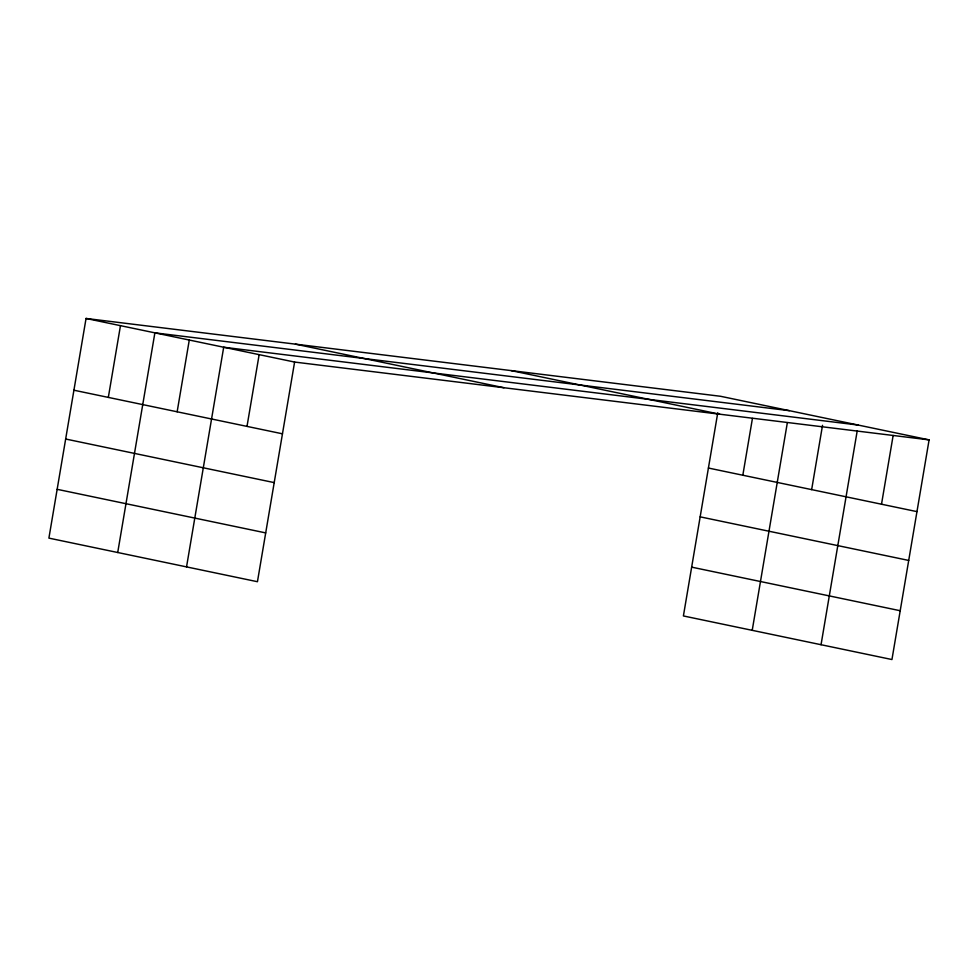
<?xml version="1.0" encoding="UTF-8"?>
<svg xmlns="http://www.w3.org/2000/svg" width="978" height="978" viewBox="0 0 978 978"><rect width="100%" height="100%" fill="white"/><g stroke="black" fill="none" stroke-linecap="round" stroke-linejoin="round"><path stroke-width="1.47" d="M929.1 439.88L720.554 396.286L86.052 318.461L48.9 538.12L257.446 581.714L294.598 362.056L929.1 439.88L891.948 659.539L683.402 615.944L717.766 412.728M108.326 397.398L120.465 325.662M117.715 552.509L154.879 332.85L789.368 410.674M177.152 411.787L189.28 340.038M186.541 566.885L223.693 347.239L858.195 425.051M247.006 426.384L259.146 354.647M742.828 475.222L752.437 418.425M752.216 630.333L787.351 422.63M811.654 489.611L822.522 425.332M821.043 644.71L857.18 431.041M881.508 504.208L893.146 435.454M511.164 370.613L719.71 414.195M295.442 344.146L503.988 387.74M86.052 318.461L294.598 362.056M708.414 468.034L916.961 511.628M700.162 516.849L908.709 560.431M73.912 390.21L282.459 433.804M691.654 567.142L900.2 610.724M65.66 439.024L274.207 482.606M57.152 489.318L265.698 532.9"/></g></svg>
